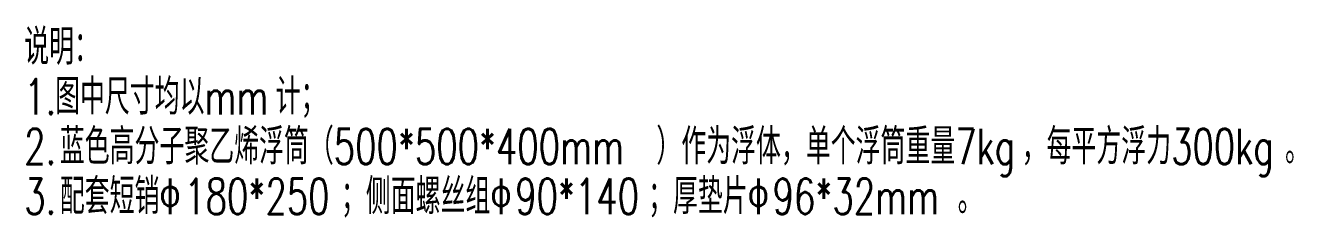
# Model space of a CAD drawing. Header units: millimetres. Extents: x -1003406 to 3312184, y 81337 to 716393.
# Drawn here: x 1434942 to 1459893, y 191822 to 195602 of the extents above; entities that cross this region are included whole.
import ezdxf

# ---------------------------------------------------------------- set-up
doc = ezdxf.new("R2010")
doc.units = ezdxf.units.MM
doc.header["$LTSCALE"] = 10
doc.layers.add('PUB_TEXT', color=7, linetype='CONTINUOUS')
doc.styles.get("Standard").update_dxf_attribs({"font": 'simplex.shx', "width": 0.7, "bigfont": 'hztxt.shx'})

msp = doc.modelspace()

# ---------------------------------------------------------------- texts
at = {"layer": 'PUB_TEXT', "color": 0, "width": 0.7}
for s, p in [('说明：', (1434920.1, 194830.4)), ('图中尺寸均以', (1435526.8, 193850.4)), ('计；', (1439866.8, 193850.4)), ('1.', (1434920.1, 193850.4)), ('mm', (1438466.8, 193850.4)), ('蓝色高分子聚乙烯浮筒（', (1435620.1, 192870.4)), ('）作为浮体，单个浮筒重量', (1447356.8, 192870.4)), ('，每平方浮力', (1454543.4, 192870.4)), ('2.', (1434920.1, 192870.4)), ('500*500*400mm', (1441010.1, 192870.4)), ('7kg', (1453236.8, 192870.4)), ('300kg', (1457483.4, 192870.4)), ('。', (1459723.4, 192870.4)), ('配套短销Φ', (1435620.1, 191890.4)), ('；侧面螺丝组Φ', (1441150.1, 191890.4)), ('；厚垫片Φ', (1447193.4, 191890.4)), ('3.', (1434920.1, 191890.4)), ('180*250', (1438070.1, 191890.4)), ('90*140', (1444580.1, 191890.4)), ('96*32mm', (1449643.4, 191890.4)), ('。', (1453283.4, 191890.4))]:
    msp.add_text(s, height=700, dxfattribs=at).set_placement(p)

doc.saveas('drawing.dxf')
